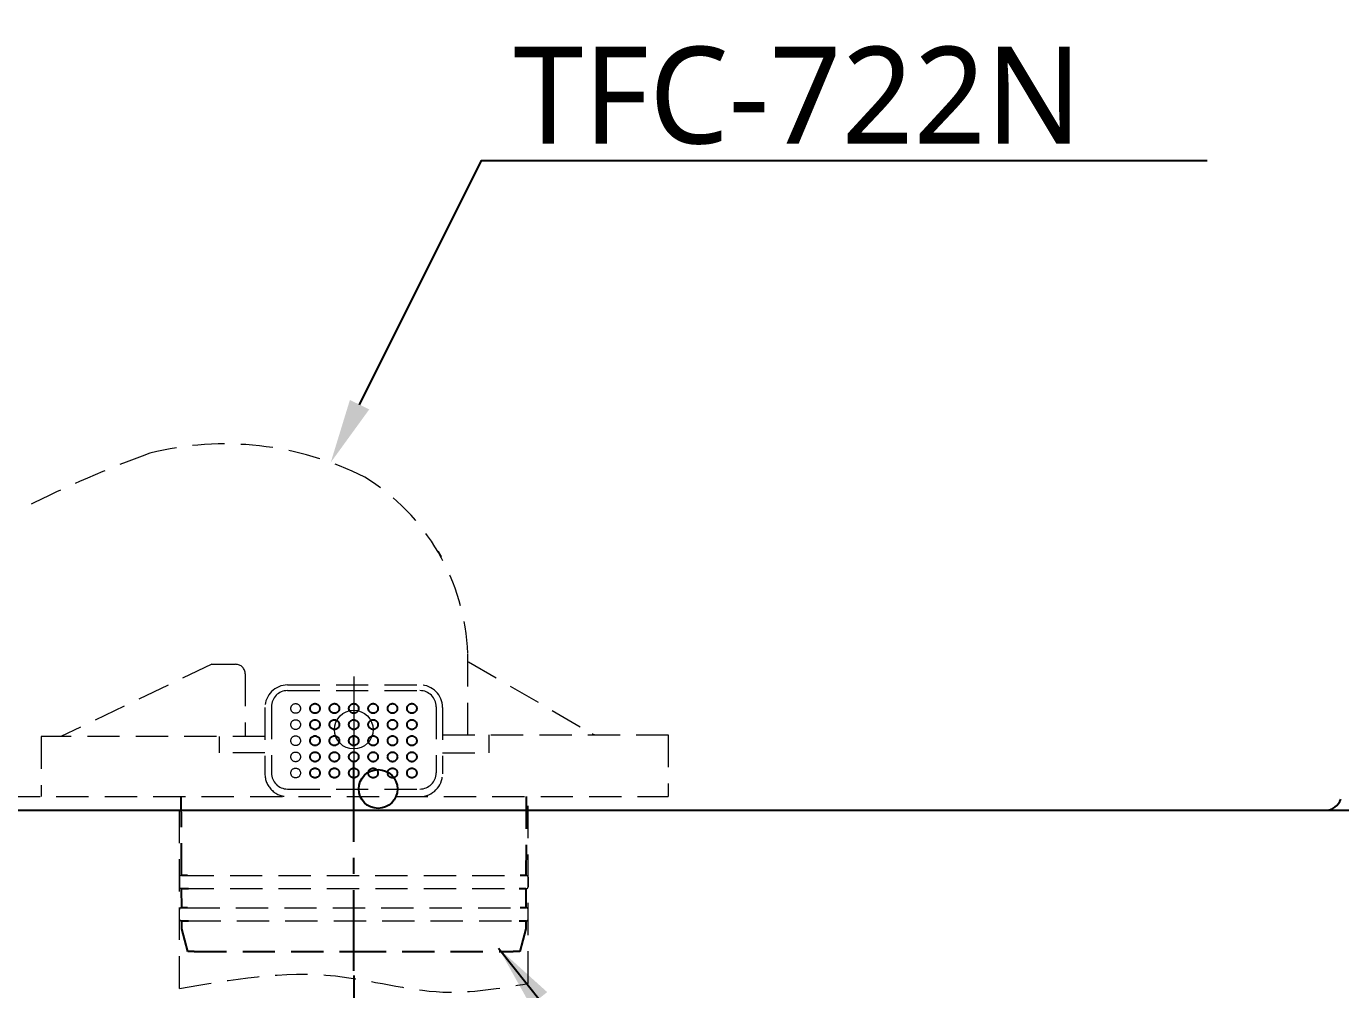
# Model space of a CAD drawing. Extents: x 612 to 6849, y -547 to 2005.
# Drawn here: x 4415 to 4822.1, y -231.1 to 67.4 of the extents above; entities that cross this region are included whole.
import ezdxf

# ---------------------------------------------------------------- set-up
doc = ezdxf.new("R2010")
doc.units = 0
doc.header["$LTSCALE"] = 20
doc.header["$MEASUREMENT"] = 0
doc.linetypes.add('CENTER', pattern=[2, 1.25, -0.25, 0.25, -0.25])
doc.linetypes.add('HIDDEN', pattern=[0.375, 0.25, -0.125])
doc.layers.get('0').update_dxf_attribs({"linetype": 'CONTINUOUS'})
doc.layers.get('DEFPOINTS').update_dxf_attribs({"linetype": 'CONTINUOUS'})
for name, color, linetype in [('00_COMPONENTS', 7, 'CONTINUOUS'), ('1', 7, 'CONTINUOUS'), ('2', 2, 'CONTINUOUS'), ('3', 3, 'CONTINUOUS'), ('6', 6, 'CONTINUOUS'), ('CEN', 1, 'CENTER')]:
    doc.layers.add(name, color=color, linetype=linetype)
doc.styles.add('ROMANS', font='NanumGothic.ttf', dxfattribs={"height": 10.144927})
doc.styles.get("Standard").update_dxf_attribs({"font": 'NanumGothic.ttf'})
doc.dimstyles.get("Standard").update_dxf_attribs({"dimtxt": 2.7, "dimasz": 2.5, "dimexe": 1.5, "dimexo": 1.5, "dimgap": 1.5, "dimtad": 1, "dimdec": 0, "dimlfac": 10, "dimzin": 0, "dimdsep": 46, "dimtxsty": 'Standard', "dimcen": 0, "dimclrt": 2, "dimadec": 0, "dimazin": 0, "dimtfac": 1, "dimtdec": 0, "dimtmove": 0, "dimatfit": 3, "dimfxl": 0, "dimtolj": 1, "dimtzin": 0, "dimarcsym": 0})

# ---------------------------------------------------------------- blocks, each defined once
blk = doc.blocks.new('*D32')
at = {"color": 3, "lineweight": -2}
for p, q in [((4232.56, 198.97), (4232.56, -287.43)), ((4516.46, -226.75), (4516.46, -287.43)), ((4252.56, -282.43), (4496.46, -282.43))]:
    blk.add_line(p, q, dxfattribs=at)
at = {"color": 3}
for points in [[(4252.56, -279.1), (4252.56, -285.76), (4232.56, -282.43)], [(4496.46, -279.1), (4496.46, -285.76), (4516.46, -282.43)]]:
    blk.add_solid(points, dxfattribs=at)
at = {"layer": 'DEFPOINTS', "color": 0}
for p in [(4232.56, 200.47), (4516.46, -225.25, 0), (4516.46, -282.43)]:
    blk.add_point(p, dxfattribs=at)
at = {"color": 2, "insert": (4374.51, -256.1), "char_height": 30, "attachment_point": 5}
blk.add_mtext('\\A1;285', dxfattribs=at)
blk = doc.blocks.new('*D25')
at = {"color": 3, "lineweight": -2}
for p, q in [((4464.56, 305.58), (4096.54, 305.58)), ((4101.54, 285.58), (4101.54, 86.97)), ((4101.54, -155.53), (4101.54, 34.31)), ((4236.06, -175.53), (4096.54, -175.53))]:
    blk.add_line(p, q, dxfattribs=at)
at = {"color": 3}
for points in [[(4098.21, 285.58), (4104.87, 285.58), (4101.54, 305.58)], [(4098.21, -155.53), (4104.87, -155.53), (4101.54, -175.53)]]:
    blk.add_solid(points, dxfattribs=at)
at = {"layer": 'DEFPOINTS', "color": 0}
for p in [(4101.54, 305.58), (4466.06, 305.58), (4237.56, -175.53)]:
    blk.add_point(p, dxfattribs=at)
at = {"color": 2, "insert": (4101.54, 60.64), "char_height": 30, "attachment_point": 5}
blk.add_mtext('\\A1;480', dxfattribs=at)
blk = doc.blocks.new('*D26')
at = {"color": 3, "lineweight": -2}
for p, q in [((4212.56, -177.03), (4212.56, -339.23)), ((4516.46, -226.75), (4516.46, -339.23)), ((4232.56, -334.23), (4496.46, -334.23))]:
    blk.add_line(p, q, dxfattribs=at)
at = {"color": 3}
for points in [[(4232.56, -330.9), (4232.56, -337.56), (4212.56, -334.23)], [(4496.46, -330.9), (4496.46, -337.56), (4516.46, -334.23)]]:
    blk.add_solid(points, dxfattribs=at)
at = {"layer": 'DEFPOINTS', "color": 0}
for p in [(4212.56, -175.53), (4516.46, -225.25, 0), (4516.46, -334.23)]:
    blk.add_point(p, dxfattribs=at)
at = {"color": 2, "insert": (4364.51, -307.88), "char_height": 30, "attachment_point": 5}
blk.add_mtext('\\A1;305', dxfattribs=at)
blk = doc.blocks.new('*D27')
at = {"color": 3, "lineweight": -2}
for p, q in [((4947.75, 263.7), (4947.75, -428.78)), ((4212.56, -177.03), (4212.56, -428.78)), ((4232.56, -423.78), (4927.75, -423.78))]:
    blk.add_line(p, q, dxfattribs=at)
at = {"color": 3}
for points in [[(4232.56, -420.45), (4232.56, -427.11), (4212.56, -423.78)], [(4927.75, -420.45), (4927.75, -427.11), (4947.75, -423.78)]]:
    blk.add_solid(points, dxfattribs=at)
at = {"layer": 'DEFPOINTS', "color": 0}
for p in [(4947.75, 265.2), (4212.56, -175.53), (4947.75, -423.78)]:
    blk.add_point(p, dxfattribs=at)
at = {"color": 2, "insert": (4580.16, -397.43), "char_height": 30, "attachment_point": 5}
blk.add_mtext('\\A1;735', dxfattribs=at)

msp = doc.modelspace()

# ---------------------------------------------------------------- linework, layer by layer
at = {"color": 2, "linetype": 'HIDDEN', "lineweight": 0, "ltscale": 2}
for p, q in [((4551.76, -152.19, 0), (4551.76, -126.96, 0)), ((4551.96, -129.49, 0), (4590.24, -151.78, 0)), ((4472.46, -130.29, 0), (4425.74, -152.69, 0)), ((4472.46, -130.29, 0), (4479.87, -130.29, 0)), ((4482.87, -133.29, 0), (4482.87, -152.69, 0)), ((4495.96, -136.69, 0), (4536.96, -136.69, 0)), ((4495.96, -138.44, 0), (4536.96, -138.44, 0)), ((4488.96, -143.69, 0), (4488.96, -164.25, 0)), ((4490.96, -143.44, 0), (4490.96, -163.94, 0)), ((4541.96, -143.44, 0), (4541.96, -163.94, 0)), ((4543.96, -143.69, 0), (4543.96, -164.25, 0)), ((4488.96, -152.69, 0), (4419.7, -152.69, 0)), ((4419.7, -152.69, 0), (4419.7, -171.25, 0)), ((4474.8, -152.69, 0), (4474.8, -157.75, 0)), ((4543.96, -152.19, 0), (4613.85, -152.19, 0)), ((4558.35, -157.75, 0), (4558.35, -152.19, 0)), ((4613.85, -152.19, 0), (4613.85, -171.25, 0)), ((4488.96, -157.75, 0), (4474.8, -157.75, 0)), ((4543.96, -157.75, 0), (4558.35, -157.75, 0)), ((4495.96, -168.94, 0), (4536.96, -168.94, 0)), ((4349.35, -171.25, 0), (4613.85, -171.25, 0)), ((4462.45, -196.25, 0), (4462.45, -199.25, 0)), ((4463.14, -195.75, 0), (4462.95, -195.75, 0)), ((4463.14, -195.75, 0), (4569.97, -195.75, 0)), ((4570.47, -196.25, 0), (4570.47, -199.25, 0)), ((4463.15, -199.75, 0), (4462.95, -199.75, 0)), ((4463.15, -199.75, 0), (4569.97, -199.75, 0)), ((4464.96, -205.75, 0), (4567.96, -205.75, 0)), ((4465.26, -209.75, 0), (4567.66, -209.75, 0))]:
    msp.add_line(p, q, dxfattribs=at)
at = {"color": 3, "linetype": 'HIDDEN', "lineweight": 0, "ltscale": 2}
for p, q in [((4462.45, -230.68, 0), (4462.45, -171.25, 0)), ((4570.47, -229.18, 0), (4570.47, -171.25, 0))]:
    msp.add_line(p, q, dxfattribs=at)
at = {"color": 2, "linetype": 'HIDDEN', "ltscale": 2}
for p, q in [((4463.14, -195.75, 0), (4463.02, -171.25, 0)), ((4569.9, -171.25, 0), (4569.79, -195.75, 0)), ((4569.79, -195.75, 0), (4567.96, -195.75, 0)), ((4463.15, -199.75, 0), (4465.26, -199.75, 0)), ((4463.18, -205.75, 0), (4463.15, -199.75, 0)), ((4567.66, -199.75, 0), (4569.77, -199.75, 0)), ((4569.77, -199.75, 0), (4569.74, -205.75, 0)), ((4464.96, -205.75, 0), (4462.95, -205.75, 0)), ((4569.97, -205.75, 0), (4567.96, -205.75, 0)), ((4462.95, -209.75, 0), (4465.26, -209.75, 0)), ((4463.21, -212.25, 0), (4463.2, -209.75, 0)), ((4567.66, -209.75, 0), (4569.97, -209.75, 0)), ((4569.72, -209.75, 0), (4569.71, -212.25, 0)), ((4465.06, -219.25, 0), (4463.21, -212.25, 0)), ((4569.71, -212.25, 0), (4567.86, -219.25, 0)), ((4467.06, -219.25, 0), (4465.06, -219.25, 0)), ((4467.06, -219.25, 0), (4516.46, -219.25, 0)), ((4516.46, -219.25, 0), (4565.86, -219.25, 0)), ((4567.86, -219.25, 0), (4565.86, -219.25, 0))]:
    msp.add_line(p, q, dxfattribs=at)
msp.add_line((4154.57, -175.53), (4685.62, -175.53))
at = {"linetype": 'HIDDEN', "ltscale": 2}
msp.add_line((4464.96, -195.75, 0), (4463.14, -195.75, 0), dxfattribs=at)
at = {"color": 2, "linetype": 'HIDDEN', "lineweight": 0, "ltscale": 2}
for centre in [(4498.46, -143.97, 0), (4498.46, -148.97, 0), (4498.46, -153.97, 0), (4498.46, -158.97, 0), (4498.46, -163.97, 0)]:
    msp.add_circle(centre, 1.5, dxfattribs=at)
for centre, radius, start, end in [((4584.41, -420.3, 0), 378.84, 110.2437, 116.5549), ((4476.57, -158.28, 0), 96.26, 63.2809, 103.9725), ((4484.8, -129.4, 0), 67, 2.0828, 58.4605), ((4479.87, -133.29, 0), 3, 0, 90), ((4495.96, -143.69, 0), 7, 90, 180), ((4536.96, -143.69, 0), 7, 360, 90), ((4495.96, -143.44, 0), 5, 90, 180), ((4536.96, -143.44, 0), 5, 0, 90), ((4591.75, -149.19, 0), 3, 239.7939, 270), ((4495.96, -164.25, 0), 7, 179.7381, 270), ((4495.96, -163.94, 0), 5, 180, 270), ((4536.96, -163.94, 0), 5, 270, 0), ((4536.96, -164.25, 0), 7, 270, 0), ((4462.95, -196.25, 0), 0.5, 90, 180), ((4462.95, -199.25, 0), 0.5, 180, 270), ((4569.97, -196.25, 0), 0.5, 0, 90), ((4569.97, -199.25, 0), 0.5, 270, 360), ((4462.95, -206.25, 0), 0.5, 90, 180), ((4569.97, -206.25, 0), 0.5, 0, 90), ((4462.95, -209.25, 0), 0.5, 180, 270), ((4569.97, -209.25, 0), 0.5, 270, 0)]:
    msp.add_arc(centre, radius, start, end, dxfattribs=at)
msp.add_arc((4817.34, -170.53), 5, 270, 342.5)
at = {"color": 3, "linetype": 'HIDDEN', "lineweight": 0, "ltscale": 2}
msp.add_spline([(4462.45, -230.68, 0), (4510.77, -226.84, 0), (4544.02, -231.81, 0), (4570.47, -229.18, 0)], degree=3, dxfattribs=at)
at = {"layer": '00_COMPONENTS', "color": 1, "linetype": 'CENTER', "lineweight": 0, "ltscale": 2}
msp.add_line((4516.46, -134.03), (4516.46, -167.03), dxfattribs=at)
at = {"layer": '1', "color": 7, "linetype": 'Continuous'}
for p, q in [((4333.06, -175.53), (4772.03, -175.53)), ((4772.03, -175.53), (4817.34, -175.53))]:
    msp.add_line(p, q, dxfattribs=at)
at = {"layer": '1', "color": 2, "linetype": 'HIDDEN', "ltscale": 2}
for centre in [(4504.46, -143.97, 0), (4504.46, -143.97, 0), (4510.46, -143.97, 0), (4510.46, -143.97, 0), (4516.46, -143.97, 0), (4522.46, -143.97, 0), (4522.46, -143.97, 0), (4528.46, -143.97, 0), (4528.46, -143.97, 0), (4534.46, -143.97, 0), (4534.46, -143.97, 0), (4504.46, -148.97, 0), (4504.46, -148.97, 0), (4510.46, -148.97, 0), (4510.46, -148.97, 0), (4516.46, -148.97, 0), (4522.46, -148.97, 0), (4522.46, -148.97, 0), (4528.46, -148.97, 0), (4528.46, -148.97, 0), (4534.46, -148.97, 0), (4534.46, -148.97, 0), (4504.46, -153.97, 0), (4504.46, -153.97, 0), (4510.46, -153.97, 0), (4510.46, -153.97, 0), (4516.46, -153.97, 0), (4522.46, -153.97, 0), (4522.46, -153.97, 0), (4528.46, -153.97, 0), (4528.46, -153.97, 0), (4534.46, -153.97, 0), (4534.46, -153.97, 0), (4504.46, -158.97, 0), (4504.46, -158.97, 0), (4510.46, -158.97, 0), (4510.46, -158.97, 0), (4516.46, -158.97, 0), (4522.46, -158.97, 0), (4522.46, -158.97, 0), (4528.46, -158.97, 0), (4528.46, -158.97, 0), (4534.46, -158.97, 0), (4534.46, -158.97, 0), (4504.46, -163.97, 0), (4504.46, -163.97, 0), (4510.46, -163.97, 0), (4510.46, -163.97, 0), (4516.46, -163.97, 0), (4516.46, -163.97, 0), (4522.46, -163.97, 0), (4522.46, -163.97, 0), (4528.46, -163.97, 0), (4528.46, -163.97, 0), (4534.46, -163.97, 0), (4534.46, -163.97, 0)]:
    msp.add_circle(centre, 1.5, dxfattribs=at)
at = {"layer": '1', "color": 252, "linetype": 'HIDDEN', "ltscale": 2}
for centre in [(4516.46, -143.97, 0), (4516.46, -148.97, 0), (4516.46, -153.97, 0), (4516.46, -158.97, 0)]:
    msp.add_circle(centre, 1.5, dxfattribs=at)
at = {"layer": '1', "color": 7, "linetype": 'Continuous'}
msp.add_circle((4524, -168.92), 6, dxfattribs=at)
at = {"layer": '1', "color": 252, "linetype": 'HIDDEN', "ltscale": 2}
msp.add_open_spline([(4542.49, -95.27, 0), (4542.82, -95.82, 0), (4543.14, -96.38, 0), (4543.45, -96.93, 0)], degree=3, dxfattribs=at)
msp.add_open_spline([(4542.49, -95.27, 0), (4542.82, -95.82, 0), (4543.14, -96.38, 0), (4543.45, -96.93, 0)], degree=3, dxfattribs=at)
at = {"layer": '3', "elevation": 0}
msp.add_lwpolyline([(4518.26, -49.87), (4556, 25.83), (4780.79, 25.83)], dxfattribs=at)
at = {"layer": '3', "color": 7, "linetype": 'Continuous', "lineweight": 0}
msp.add_circle((4516.46, -150.53), 6, dxfattribs=at)
at = {"layer": '3'}
msp.add_solid([(4521.24, -51.35, 0), (4509.33, -67.76, 0), (4515.27, -48.38, 0)], dxfattribs=at)
at = {"layer": '6'}
msp.add_lwpolyline([(5494.88, 1749.51), (4212.56, 1749.51), (4212.56, -175.53), (5612.5, -175.53)], dxfattribs=at)
at = {"layer": 'CEN'}
msp.add_line((4516.46, -225.25, 0), (4516.46, -152.25, 0), dxfattribs=at)

# ---------------------------------------------------------------- texts
at = {"layer": '2', "insert": (4565.88, 45.83, 0), "char_height": 30, "attachment_point": 4, "style": 'ROMANS'}
msp.add_mtext('TFC-722N', dxfattribs=at)

# ---------------------------------------------------------------- dimensions: what is measured, and where the dimension line sits
dim = msp.add_linear_dim(base=(4101.54, 305.58), p1=(4237.56, -175.53), p2=(4466.06, 305.58), angle=90, text='480', dimstyle='Standard', override={"dimtxt": 30, "dimasz": 20, "dimexe": 5, "dimgap": 10, "dimtih": 1, "dimtoh": 1, "dimlfac": 1, "dimzin": 12, "dimclrd": 3, "dimclre": 3, "dimazin": 2, "dimarcsym": 1})
dim.commit()
dim.dimension.update_dxf_attribs({"geometry": '*D25', "text_midpoint": (4101.54, 60.64), "dimtype": 160})
dim = msp.add_linear_dim(base=(4947.75, -423.78), p1=(4212.56, -175.53), p2=(4947.75, 265.2), dimstyle='Standard', override={"dimtxt": 30, "dimasz": 20, "dimexe": 5, "dimgap": 10, "dimlfac": 1, "dimzin": 12, "dimclrd": 3, "dimclre": 3, "dimazin": 2, "dimarcsym": 1})
dim.commit()
dim.dimension.update_dxf_attribs({"geometry": '*D27', "text_midpoint": (4580.16, -397.43)})
for base, p1, text, picture, middle in [((4516.46, -282.43), (4232.56, 200.47), '285', '*D32', (4374.51, -256.1)), ((4516.46, -334.23), (4212.56, -175.53), '305', '*D26', (4364.51, -307.88))]:
    dim = msp.add_linear_dim(base=base, p1=p1, p2=(4516.46, -225.25, 0), text=text, dimstyle='Standard', override={"dimtxt": 30, "dimasz": 20, "dimexe": 5, "dimgap": 10, "dimlfac": 1, "dimzin": 12, "dimclrd": 3, "dimclre": 3, "dimazin": 2, "dimarcsym": 1})
    dim.commit()
    dim.dimension.update_dxf_attribs({"geometry": picture, "text_midpoint": middle})

# ---------------------------------------------------------------- leaders
msp.add_leader([(4561.32, -218.26, 0), (4610.27, -279.6, 0), (4825.12, -279.6, 0)], dimstyle='Standard', override={"dimtxt": 20, "dimasz": 20, "dimexe": 5, "dimgap": 10, "dimtad": 0, "dimlfac": 1, "dimzin": 12, "dimclrd": 3, "dimclre": 3, "dimazin": 2, "dimarcsym": 1})

doc.saveas('drawing.dxf')
